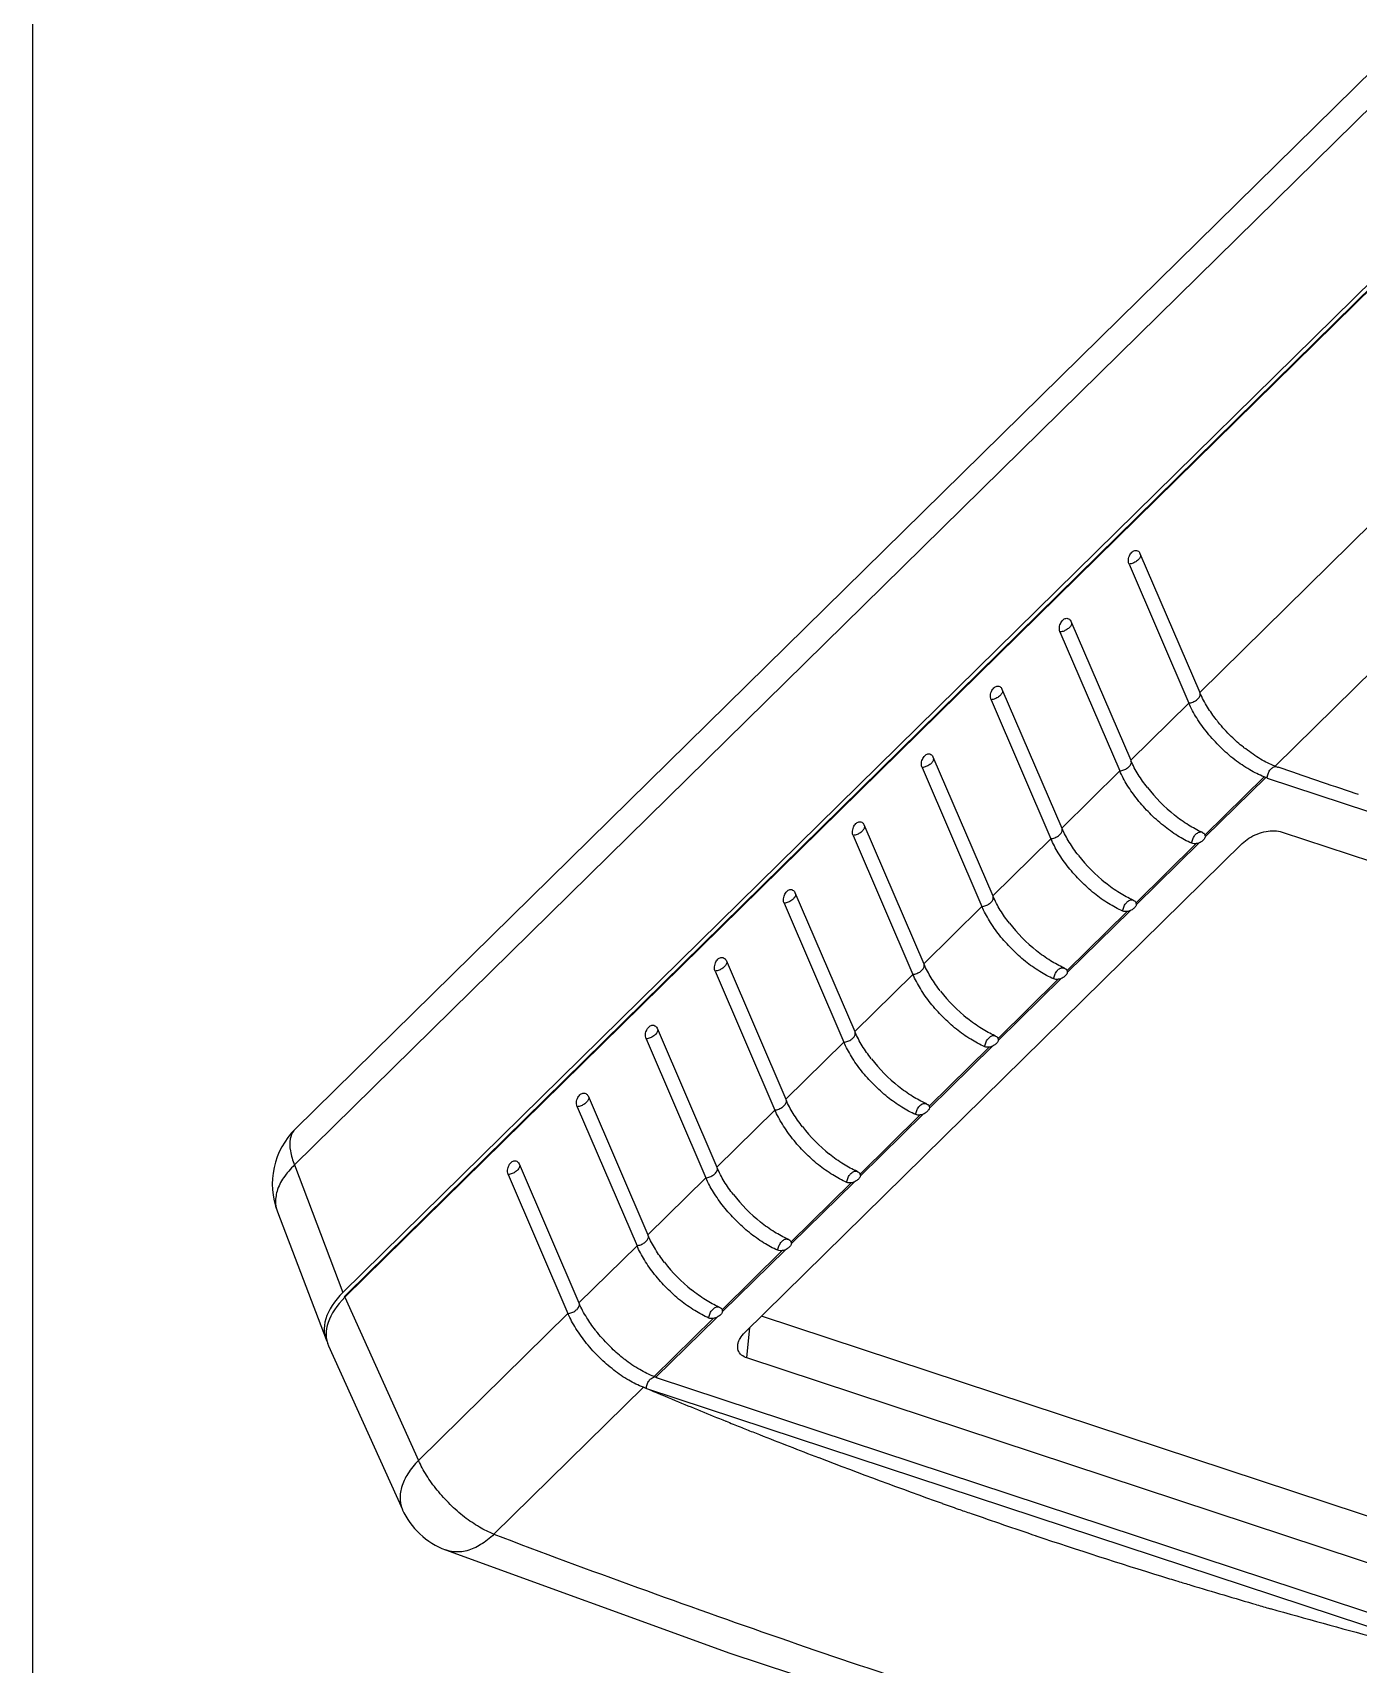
# Model space of a CAD drawing. Header units: millimetres. Extents: x 1786 to 2940, y -3417 to -1928.
# Drawn here: x 1818.2 to 1920.8, y -3293.1 to -3166.8 of the extents above; entities that cross this region are included whole.
import ezdxf

# ---------------------------------------------------------------- set-up
doc = ezdxf.new("R2010")
doc.units = ezdxf.units.MM

# ---------------------------------------------------------------- blocks, each defined once
blk = doc.blocks.new('*u5')
at = {"color": 7, "linetype": 'Continuous'}
for p, q in [((74.31, 53.55, 0), (9.62, 74.9, 0)), ((73.47, 52.72, 0), (8.78, 74.07, 0)), ((9.91, 69.88, 0), (66.53, 51.19, 0)), ((9.58, 66.38, 0), (65.4, 47.95, 0)), ((89.85, 66.05, 0), (89.85, 66.05, 0)), ((74.55, 53.46, 0), (86.11, 64.83, 0)), ((98.91, 50.25, 0), (93.19, 62.91, 0)), ((80.38, 47.75, 0), (91.94, 59.12, 0)), ((97.64, 46.48, 0), (91.94, 59.12, 0)), ((65.96, 56.96, 0), (65.55, 57.12, 0)), ((67.06, 56.52, 0), (66.94, 56.57, 0)), ((68.9, 48.07, 0), (73.59, 52.68, 0)), ((69.14, 48.13, 0), (73.71, 52.63, 0)), ((66.53, 51.19, 0), (66.3, 48.84, 0)), ((102.87, 39.87, 0), (99.1, 49.75, 0)), ((66.69, 49.22, 0), (28.22, 11.38, 0)), ((63.56, 42.82, 0), (68.44, 47.61, 0)), ((63.8, 42.88, 0), (68.45, 47.46, 0)), ((68.64, 47.27, 0), (68.57, 47.31, 0)), ((75.04, 42.5, 0), (79.54, 46.92, 0)), ((84.17, 36.16, 0), (79.54, 46.92, 0)), ((85.01, 36.99, 0), (80.38, 47.75, 0)), ((-21.7, -70.98, 0), (97.46, 46.22, 0)), ((97.64, 46.48, 0), (-21.52, -70.72, 0)), ((97.79, 46.11, 0), (-21.37, -71.08, 0)), ((97.44, 46.28, 0), (97.46, 46.22, 0)), ((101.54, 36.25, 0), (97.79, 46.11, 0)), ((58.23, 37.57, 0), (63.1, 42.36, 0)), ((58.46, 37.63, 0), (63.11, 42.21, 0)), ((63.3, 42.02, 0), (63.23, 42.06, 0)), ((79.67, 31.74, 0), (75.04, 42.5, 0)), ((69.71, 37.25, 0), (74.2, 41.67, 0)), ((78.83, 30.91, 0), (74.2, 41.67, 0)), ((52.89, 32.32, 0), (57.76, 37.11, 0)), ((53.12, 32.38, 0), (57.77, 36.96, 0)), ((57.97, 36.77, 0), (57.89, 36.81, 0)), ((74.33, 26.49, 0), (69.71, 37.25, 0)), ((101.54, 36.25, 0), (-17.35, -80.68, 0)), ((64.37, 32, 0), (68.86, 36.42, 0)), ((73.49, 25.66, 0), (68.86, 36.42, 0)), ((84.21, 36.09, 0), (84.17, 36.16, 0)), ((101.47, 33.45, 0), (-17.42, -83.48, 0)), ((47.55, 27.07, 0), (52.42, 31.86, 0)), ((47.79, 27.13, 0), (52.43, 31.71, 0)), ((69, 21.24, 0), (64.37, 32, 0)), ((52.63, 31.52, 0), (52.55, 31.56, 0)), ((59.03, 26.75, 0), (63.53, 31.17, 0)), ((68.15, 20.41, 0), (63.53, 31.17, 0)), ((78.87, 30.84, 0), (78.83, 30.91, 0)), ((25.13, 10.48, 0), (-31.48, 29.17, 0)), ((26.27, 6.3, 0), (-38.42, 27.65, 0)), ((42.21, 21.82, 0), (47.09, 26.61, 0)), ((63.66, 15.99, 0), (59.03, 26.75, 0)), ((42.45, 21.88, 0), (47.1, 26.45, 0)), ((47.29, 26.27, 0), (47.22, 26.31, 0)), ((53.69, 21.5, 0), (58.19, 25.92, 0)), ((62.82, 15.16, 0), (58.19, 25.92, 0)), ((73.53, 25.59, 0), (73.49, 25.66, 0)), ((58.32, 10.74, 0), (53.69, 21.5, 0)), ((36.87, 16.57, 0), (41.75, 21.36, 0)), ((37.11, 16.63, 0), (41.76, 21.2, 0)), ((41.95, 21.02, 0), (41.88, 21.06, 0)), ((48.35, 16.25, 0), (52.85, 20.67, 0)), ((57.48, 9.91, 0), (52.85, 20.67, 0)), ((68.19, 20.34, 0), (68.15, 20.41, 0)), ((31.53, 11.32, 0), (36.41, 16.11, 0)), ((31.77, 11.38, 0), (36.42, 15.95, 0)), ((36.61, 15.77, 0), (36.54, 15.81, 0)), ((43.01, 11, 0), (47.51, 15.42, 0)), ((52.14, 4.66, 0), (47.51, 15.42, 0)), ((52.98, 5.49, 0), (48.35, 16.25, 0)), ((62.86, 15.09, 0), (62.82, 15.16, 0)), ((26.39, 6.26, 0), (31.07, 10.86, 0)), ((26.51, 6.21, 0), (31.08, 10.7, 0)), ((31.28, 10.52, 0), (31.2, 10.56, 0)), ((37.68, 5.75, 0), (42.17, 10.17, 0)), ((46.8, -0.59, 0), (42.17, 10.17, 0)), ((47.64, 0.24, 0), (43.01, 11, 0)), ((57.52, 9.84, 0), (57.48, 9.91, 0)), ((19.22, 7.58, 0), (19.47, 7.5, 0)), ((-32.71, -52.04, 0), (25.67, 5.38, 0)), ((25.54, 5.43, 0), (25.48, 5.45, 0)), ((42.31, -5.01, 0), (37.68, 5.75, 0)), ((32.34, 0.5, 0), (36.83, 4.92, 0)), ((41.46, -5.84, 0), (36.83, 4.92, 0)), ((52.18, 4.59, 0), (52.14, 4.66, 0)), ((36.97, -10.26, 0), (32.34, 0.5, 0)), ((-26.88, -57.75, 0), (31.5, -0.33, 0)), ((36.12, -11.09, 0), (31.5, -0.33, 0)), ((46.84, -0.66, 0), (46.8, -0.59, 0)), ((41.5, -5.91, 0), (41.46, -5.84, 0)), ((36.17, -11.16, 0), (36.12, -11.09, 0))]:
    blk.add_line(p, q, dxfattribs=at)
at = {"color": 7, "linetype": 'Continuous', "elevation": 0}
blk.add_lwpolyline([(89.85, 66.05), (67.86, 74.04), (45.95, 81.27), (24.65, 87.57)], dxfattribs=at)
at = {"color": 7, "linetype": 'Continuous'}
for centre, radius, start, end in [((-85.16, -318.78, 0), 404.93, 74.0617, 76.4628), ((-86.03, -321.89, 0), 408.17, 73.9097, 74.0647), ((-86.38, -323.1, 0), 409.42, 73.1656, 73.9093), ((-86.73, -324.25, 0), 410.62, 73.0186, 73.1657), ((-86.92, -324.89, 0), 411.29, 72.8343, 73.0186), ((-87.89, -327.99, 0), 414.54, 71.4239, 72.8327), ((87.73, 60.44, 0), 6, 24.3019, 69.245), ((-89.28, -332.14, 0), 418.91, 70.6975, 71.425), ((-89.87, -333.83, 0), 420.71, 70.5543, 70.6979), ((-90.09, -334.46, 0), 421.38, 70.3745, 70.5543), ((-92.04, -339.9, 0), 427.15, 69.0077, 70.3733), ((-98.02, -355.66, 0), 444.01, 68.3824, 69.0151), ((-100.56, -362.07, 0), 450.91, 68.1942, 68.3281), ((-101.51, -364.45, 0), 453.47, 68.0292, 68.1769), ((-103.62, -369.68, 0), 459.11, 67.4984, 68.0284), ((-106.33, -376.22, 0), 466.19, 67.2021, 67.4989), ((77.66, 61.62, 0), 8.73, 248.2769, 249.1601), ((70.98, 45.17, 0), 7.94, 71.2751, 71.7319), ((70.97, 45.16, 0), 7.96, 70.8203, 71.2746), ((70.66, 44.62, 0), 8.57, 69.1674, 70.0564), ((68.7, 47.55, 0), 0.268, 188.1046, 200.2998), ((65.82, 40.75, 0), 7.11, 66.1865, 66.5955), ((72.76, 44.01, 0), 7.38, 23.2789, 23.6366), ((62.65, 35.78, 0), 13.02, 37.9406, 51.1204), ((92.98, 50.79, 0), 6.4, 314.5014, 317.335), ((63.36, 42.3, 0), 0.268, 188.1046, 200.2998), ((60.48, 35.5, 0), 7.11, 66.1865, 66.5955), ((67.43, 38.76, 0), 7.37, 23.2789, 23.6373), ((57.31, 30.53, 0), 13.02, 37.9406, 51.1204), ((97.26, 37.73, 0), 6, 314.524, 20.8629), ((58.02, 37.05, 0), 0.268, 188.1046, 200.2998), ((55.14, 30.25, 0), 7.11, 66.1865, 66.5955), ((51.97, 25.28, 0), 13.02, 37.9406, 51.1204), ((62.1, 33.51, 0), 7.37, 23.2789, 23.6373), ((52.68, 31.8, 0), 0.268, 188.1046, 200.2998), ((49.8, 25, 0), 7.11, 66.1865, 66.5955), ((56.76, 28.26, 0), 7.37, 23.2789, 23.6373), ((46.64, 20.03, 0), 13.02, 37.9406, 51.1204), ((47.35, 26.55, 0), 0.268, 188.1046, 200.2998), ((44.47, 19.75, 0), 7.11, 66.1865, 66.5955), ((51.42, 23.01, 0), 7.37, 23.2789, 23.6373), ((41.3, 14.78, 0), 13.02, 37.9406, 51.1204), ((42.01, 21.3, 0), 0.268, 188.1046, 200.2998), ((39.13, 14.5, 0), 7.11, 66.1865, 66.5955), ((46.08, 17.76, 0), 7.37, 23.2789, 23.6373), ((35.96, 9.53, 0), 13.02, 37.9406, 51.1204), ((36.67, 16.05, 0), 0.268, 188.1046, 200.2998), ((33.79, 9.25, 0), 7.11, 66.1865, 66.5955), ((40.74, 12.51, 0), 7.37, 23.2789, 23.6373), ((30.62, 4.28, 0), 13.02, 37.9406, 51.1204), ((31.33, 10.8, 0), 0.268, 188.1046, 200.2998), ((28.45, 4, 0), 7.11, 66.1865, 66.5955), ((35.41, 7.26, 0), 7.37, 23.2789, 23.6373), ((25.28, -0.97, 0), 13.02, 37.9406, 51.1204), ((22.56, -2.78, 0), 8.73, 69.1716, 70.0608), ((28.82, 14.02, 0), 8.14, 251.7351, 252.6326), ((29.56, 14.21, 0), 8.56, 248.281, 249.1643), ((30.07, 2.01, 0), 7.37, 23.2789, 23.6373), ((24.72, -3.25, 0), 7.38, 23.2789, 23.6366)]:
    blk.add_arc(centre, radius, start, end, dxfattribs=at)
for centre, end_param in [((93.39, 47.89, 0), 6.3012), ((93.54, 47.51, 0), 6.358855)]:
    blk.add_ellipse(centre, major_axis=(5.54, 2.3), ratio=0.590017, start_param=5.311465, end_param=end_param, dxfattribs=at)
for points, start_tangent, end_tangent in [([(86.11, 64.83, 0), (75, 68.95, 0), (63.99, 72.86, 0), (53.08, 76.55, 0), (42.27, 80.03, 0), (31.55, 83.29, 0), (20.94, 86.34, 0)], (-0.93497, 0.354728), (-0.963415, 0.268016)), ([(86.11, 64.83, 0), (87.14, 65.64, 0), (88.2, 66.11, 0), (89.24, 66.19, 0), (89.85, 66.05, 0)], (0.70258, 0.711604), (0.935872, -0.35234)), ([(86.11, 64.83, 0), (87.23, 64.28, 0), (88.39, 63.5, 0), (89.5, 62.52, 0), (90.5, 61.42, 0), (91.33, 60.26, 0), (91.94, 59.12, 0)], (0.934604, -0.355689), (0.395202, -0.918594)), ([(91.94, 59.12, 0), (92.77, 60.15, 0), (93.26, 61.21, 0), (93.37, 62.21, 0), (93.19, 62.91, 0)], (0.702492, 0.711692), (-0.408372, 0.912816)), ([(74.31, 53.55, 0), (74.25, 53.23, 0), (74.11, 52.95, 0), (73.9, 52.75, 0), (73.68, 52.66, 0)], (-0.017832, -0.999841), (-0.998554, -0.053753)), ([(74.31, 53.56, 0), (74.37, 53.53, 0), (74.43, 53.51, 0)], (0.923472, -0.383667), (0.928905, -0.370318)), ([(74.55, 53.46, 0), (75.68, 52.92, 0), (76.83, 52.13, 0), (77.94, 51.16, 0), (78.94, 50.06, 0), (79.77, 48.9, 0), (80.38, 47.75, 0)], (0.934604, -0.355689), (0.395202, -0.918594)), ([(73.71, 52.63, 0), (74.83, 52.09, 0), (75.99, 51.31, 0), (76.16, 51.17, 0)], (0.934604, -0.355689), (0.779488, -0.626417)), ([(66.53, 51.19, 0), (66.96, 50.96, 0), (67.2, 50.6, 0), (67.24, 50.17, 0), (67.18, 49.93, 0)], (0.949599, -0.313467), (-0.350727, -0.936478)), ([(76.16, 51.17, 0), (77.1, 50.33, 0), (78.1, 49.23, 0), (78.26, 49.03, 0)], (0.779488, -0.626417), (0.613514, -0.789684)), ([(67.18, 49.93, 0), (67.07, 49.69, 0), (66.69, 49.22, 0)], (-0.350727, -0.936478), (-0.712957, -0.701208)), ([(68.44, 47.61, 0), (68.48, 47.72, 0), (68.55, 47.82, 0), (68.64, 47.91, 0), (68.76, 47.99, 0), (68.9, 48.07, 0)], (0.238418, 0.971163), (0.91469, 0.404157)), ([(68.9, 48.07, 0), (69.02, 48.11, 0), (69.14, 48.13, 0)], (0.927551, 0.373696), (0.989479, 0.144678)), ([(69.48, 48.1, 0), (69.41, 47.79, 0), (69.25, 47.51, 0), (69.05, 47.31, 0)], (-0.105618, -0.994407), (-0.823412, -0.567443)), ([(69.14, 48.13, 0), (69.31, 48.14, 0), (69.48, 48.1, 0)], (0.989479, 0.144678), (0.917726, -0.397213)), ([(69.48, 48.1, 0), (70.57, 47.52, 0), (71.68, 46.74, 0), (72.73, 45.78, 0), (73.68, 44.72, 0), (74.47, 43.6, 0), (75.04, 42.5, 0)], (0.917726, -0.397213), (0.395202, -0.918594)), ([(78.26, 49.03, 0), (78.93, 48.07, 0), (79.52, 46.96, 0)], (0.613514, -0.789684), (0.400929, -0.916109)), ([(68.43, 47.51, 0), (68.43, 47.56, 0), (68.44, 47.61, 0)], (-0.141619, 0.989921), (0.200291, 0.979736)), ([(68.48, 47.39, 0), (68.45, 47.46, 0)], (-0.598603, 0.801046), (-0.3479, 0.937532)), ([(68.57, 47.31, 0), (68.55, 47.33, 0), (68.48, 47.39, 0)], (-0.831617, 0.555349), (-0.598603, 0.801046)), ([(69.05, 47.31, 0), (68.83, 47.23, 0), (68.69, 47.25, 0)], (-0.823412, -0.567443), (-0.923725, 0.383057)), ([(68.69, 47.25, 0), (69.73, 46.69, 0), (70.82, 45.92, 0)], (0.914868, -0.403753), (0.779341, -0.6266)), ([(79.59, 47.32, 0), (79.5, 47.11, 0), (79.52, 46.96, 0)], (-0.584971, -0.811055), (0.379239, -0.925299)), ([(80.38, 47.75, 0), (80.08, 47.68, 0), (79.79, 47.52, 0), (79.59, 47.32, 0)], (-0.994532, -0.104433), (-0.584971, -0.811055)), ([(72.92, 43.79, 0), (73.62, 42.78, 0), (74.18, 41.71, 0)], (0.613773, -0.789483), (0.40094, -0.916104)), ([(63.1, 42.26, 0), (63.09, 42.31, 0), (63.1, 42.36, 0)], (-0.141619, 0.989921), (0.200291, 0.979736)), ([(63.1, 42.36, 0), (63.14, 42.47, 0), (63.21, 42.57, 0), (63.31, 42.66, 0), (63.42, 42.74, 0), (63.56, 42.82, 0)], (0.238418, 0.971163), (0.91469, 0.404157)), ([(63.15, 42.14, 0), (63.11, 42.21, 0)], (-0.598603, 0.801046), (-0.3479, 0.937532)), ([(63.23, 42.06, 0), (63.21, 42.08, 0), (63.15, 42.14, 0)], (-0.831617, 0.555349), (-0.598603, 0.801046)), ([(63.71, 42.06, 0), (63.49, 41.98, 0), (63.35, 42, 0)], (-0.823412, -0.567443), (-0.923725, 0.383057)), ([(63.35, 42, 0), (64.39, 41.44, 0), (65.49, 40.67, 0)], (0.914868, -0.403753), (0.779341, -0.6266)), ([(63.56, 42.82, 0), (63.68, 42.86, 0), (63.8, 42.88, 0)], (0.927551, 0.373696), (0.989479, 0.144678)), ([(64.15, 42.85, 0), (64.07, 42.54, 0), (63.91, 42.26, 0), (63.71, 42.06, 0)], (-0.105618, -0.994407), (-0.823412, -0.567443)), ([(63.8, 42.88, 0), (63.97, 42.89, 0), (64.15, 42.85, 0)], (0.989479, 0.144678), (0.917726, -0.397213)), ([(64.15, 42.85, 0), (65.24, 42.27, 0), (66.34, 41.49, 0), (67.4, 40.53, 0), (68.34, 39.47, 0), (69.13, 38.35, 0), (69.71, 37.25, 0)], (0.917726, -0.397213), (0.395202, -0.918594)), ([(74.25, 42.07, 0), (74.16, 41.86, 0), (74.18, 41.71, 0)], (-0.584971, -0.811055), (0.379239, -0.925299)), ([(75.04, 42.5, 0), (74.74, 42.42, 0), (74.46, 42.27, 0), (74.25, 42.07, 0)], (-0.994532, -0.104433), (-0.584971, -0.811055)), ([(101.54, 36.25, 0), (102.39, 37.24, 0), (102.89, 38.28, 0), (103, 39.27, 0), (102.87, 39.87, 0)], (0.723072, 0.690772), (-0.35383, 0.93531)), ([(67.58, 38.54, 0), (68.29, 37.53, 0), (68.84, 36.46, 0)], (0.613773, -0.789483), (0.40094, -0.916104)), ([(57.76, 37.01, 0), (57.76, 37.06, 0), (57.76, 37.11, 0)], (-0.141619, 0.989921), (0.200291, 0.979736)), ([(57.76, 37.11, 0), (57.81, 37.22, 0), (57.88, 37.32, 0), (57.97, 37.41, 0), (58.08, 37.49, 0), (58.23, 37.57, 0)], (0.238418, 0.971163), (0.91469, 0.404157)), ([(57.81, 36.89, 0), (57.77, 36.96, 0)], (-0.598603, 0.801046), (-0.3479, 0.937532)), ([(57.89, 36.81, 0), (57.87, 36.83, 0), (57.81, 36.89, 0)], (-0.831617, 0.555349), (-0.598603, 0.801046)), ([(58.37, 36.81, 0), (58.15, 36.73, 0), (58.01, 36.75, 0)], (-0.823412, -0.567443), (-0.923725, 0.383057)), ([(58.01, 36.75, 0), (59.06, 36.19, 0), (60.15, 35.42, 0)], (0.914868, -0.403753), (0.779341, -0.6266)), ([(58.23, 37.57, 0), (58.34, 37.61, 0), (58.46, 37.63, 0)], (0.927551, 0.373696), (0.989479, 0.144678)), ([(58.81, 37.6, 0), (58.73, 37.29, 0), (58.58, 37.01, 0), (58.37, 36.81, 0)], (-0.105618, -0.994407), (-0.823412, -0.567443)), ([(58.46, 37.63, 0), (58.63, 37.64, 0), (58.81, 37.6, 0)], (0.989479, 0.144678), (0.917726, -0.397213)), ([(58.81, 37.6, 0), (59.9, 37.02, 0), (61, 36.24, 0), (62.06, 35.28, 0), (63, 34.22, 0), (63.79, 33.1, 0), (64.37, 32, 0)], (0.917726, -0.397213), (0.395202, -0.918594)), ([(68.91, 36.82, 0), (68.82, 36.61, 0), (68.84, 36.46, 0)], (-0.584971, -0.811055), (0.379239, -0.925299)), ([(69.71, 37.25, 0), (69.4, 37.17, 0), (69.12, 37.02, 0), (68.91, 36.82, 0)], (-0.994532, -0.104433), (-0.584971, -0.811055)), ([(85.01, 36.99, 0), (85.06, 36.77, 0), (85.04, 36.55, 0), (84.98, 36.36, 0), (84.9, 36.2, 0), (84.8, 36.08, 0), (84.69, 35.99, 0), (84.56, 35.94, 0), (84.42, 35.94, 0), (84.28, 36.01, 0), (84.21, 36.09, 0)], (0.395202, -0.918594), (-0.545572, 0.838064)), ([(84.22, 36.56, 0), (84.42, 36.76, 0), (84.7, 36.92, 0), (85.01, 36.99, 0)], (0.584971, 0.811055), (0.994532, 0.104433)), ([(84.13, 36.35, 0), (84.22, 36.56, 0)], (0.104668, 0.994507), (0.584971, 0.811055)), ([(101.59, 33.58, 0), (101.87, 34.24, 0), (101.86, 35.16, 0), (101.54, 36.25, 0)], (0.612233, 0.790678), (-0.372694, 0.927954)), ([(62.24, 33.29, 0), (62.95, 32.27, 0), (63.51, 31.21, 0)], (0.613773, -0.789483), (0.40094, -0.916104)), ([(101.47, 33.45, 0), (101.57, 33.56, 0), (101.59, 33.58, 0)], (0.719608, 0.694381), (0.612233, 0.790678)), ([(52.42, 31.86, 0), (52.47, 31.97, 0), (52.54, 32.07, 0), (52.63, 32.16, 0), (52.74, 32.24, 0), (52.89, 32.32, 0)], (0.238418, 0.971163), (0.91469, 0.404157)), ([(52.42, 31.76, 0), (52.42, 31.81, 0), (52.42, 31.86, 0)], (-0.141619, 0.989921), (0.200291, 0.979736)), ([(52.47, 31.64, 0), (52.43, 31.71, 0)], (-0.598603, 0.801046), (-0.3479, 0.937532)), ([(52.55, 31.56, 0), (52.53, 31.57, 0), (52.47, 31.64, 0)], (-0.831617, 0.555349), (-0.598603, 0.801046)), ([(52.89, 32.32, 0), (53, 32.36, 0), (53.12, 32.38, 0)], (0.927551, 0.373696), (0.989479, 0.144678)), ([(53.47, 32.35, 0), (53.39, 32.04, 0), (53.24, 31.76, 0), (53.03, 31.56, 0)], (-0.105618, -0.994407), (-0.823412, -0.567443)), ([(53.12, 32.38, 0), (53.3, 32.39, 0), (53.47, 32.35, 0)], (0.989479, 0.144678), (0.917726, -0.397213)), ([(53.47, 32.35, 0), (54.56, 31.77, 0), (55.66, 30.99, 0), (56.72, 30.03, 0), (57.67, 28.97, 0), (58.45, 27.85, 0), (59.03, 26.75, 0)], (0.917726, -0.397213), (0.395202, -0.918594)), ([(64.37, 32, 0), (64.06, 31.92, 0), (63.78, 31.77, 0), (63.58, 31.57, 0)], (-0.994532, -0.104433), (-0.584971, -0.811055)), ([(79.67, 31.74, 0), (79.72, 31.52, 0), (79.71, 31.3, 0), (79.65, 31.11, 0), (79.56, 30.95, 0), (79.46, 30.83, 0), (79.35, 30.74, 0), (79.22, 30.69, 0), (79.08, 30.69, 0), (78.94, 30.76, 0), (78.87, 30.84, 0)], (0.395202, -0.918594), (-0.54557, 0.838065)), ([(78.88, 31.31, 0), (79.08, 31.51, 0), (79.37, 31.67, 0), (79.67, 31.74, 0)], (0.584971, 0.811055), (0.994532, 0.104433)), ([(53.03, 31.56, 0), (52.82, 31.48, 0), (52.67, 31.5, 0)], (-0.823412, -0.567443), (-0.923725, 0.383057)), ([(52.67, 31.5, 0), (53.72, 30.94, 0), (54.81, 30.17, 0)], (0.914868, -0.403753), (0.779341, -0.6266)), ([(63.58, 31.57, 0), (63.48, 31.36, 0), (63.5, 31.21, 0)], (-0.584971, -0.811055), (0.379239, -0.925299)), ([(78.79, 31.1, 0), (78.88, 31.31, 0)], (0.104668, 0.994507), (0.584971, 0.811055)), ([(56.91, 28.03, 0), (57.61, 27.02, 0), (58.17, 25.96, 0)], (0.613773, -0.789483), (0.40094, -0.916104)), ([(47.08, 26.51, 0), (47.08, 26.56, 0), (47.09, 26.61, 0)], (-0.141619, 0.989921), (0.200291, 0.979736)), ([(47.09, 26.61, 0), (47.13, 26.72, 0), (47.2, 26.82, 0), (47.29, 26.91, 0), (47.41, 26.99, 0), (47.55, 27.07, 0)], (0.238418, 0.971163), (0.91469, 0.404157)), ([(47.55, 27.07, 0), (47.66, 27.11, 0), (47.79, 27.13, 0)], (0.927551, 0.373696), (0.989479, 0.144678)), ([(48.13, 27.1, 0), (48.06, 26.79, 0), (47.9, 26.51, 0), (47.69, 26.31, 0)], (-0.105618, -0.994407), (-0.823412, -0.567443)), ([(47.79, 27.13, 0), (47.96, 27.14, 0), (48.13, 27.1, 0)], (0.989479, 0.144678), (0.917726, -0.397213)), ([(48.13, 27.1, 0), (49.22, 26.52, 0), (50.33, 25.74, 0), (51.38, 24.78, 0), (52.33, 23.72, 0), (53.11, 22.6, 0), (53.69, 21.5, 0)], (0.917726, -0.397213), (0.395202, -0.918594)), ([(59.03, 26.75, 0), (58.72, 26.67, 0), (58.44, 26.52, 0), (58.24, 26.32, 0)], (-0.994532, -0.104433), (-0.584971, -0.811055)), ([(47.13, 26.39, 0), (47.1, 26.45, 0)], (-0.598603, 0.801046), (-0.3479, 0.937532)), ([(47.22, 26.31, 0), (47.2, 26.32, 0), (47.13, 26.39, 0)], (-0.831617, 0.555349), (-0.598603, 0.801046)), ([(47.69, 26.31, 0), (47.48, 26.23, 0), (47.33, 26.25, 0)], (-0.823412, -0.567443), (-0.923725, 0.383057)), ([(47.34, 26.25, 0), (48.38, 25.69, 0), (49.47, 24.92, 0)], (0.914868, -0.403753), (0.779341, -0.6266)), ([(58.24, 26.32, 0), (58.15, 26.11, 0), (58.17, 25.96, 0)], (-0.584971, -0.811055), (0.379239, -0.925299)), ([(73.45, 25.85, 0), (73.54, 26.06, 0)], (0.104668, 0.994507), (0.584971, 0.811055)), ([(74.33, 26.49, 0), (74.38, 26.27, 0), (74.37, 26.05, 0), (74.31, 25.86, 0), (74.22, 25.7, 0), (74.13, 25.58, 0), (74.01, 25.49, 0), (73.89, 25.44, 0), (73.74, 25.44, 0), (73.61, 25.51, 0), (73.53, 25.59, 0)], (0.395202, -0.918594), (-0.54557, 0.838065)), ([(73.54, 26.06, 0), (73.75, 26.26, 0), (74.03, 26.42, 0), (74.33, 26.49, 0)], (0.584971, 0.811055), (0.994532, 0.104433)), ([(51.57, 22.78, 0), (52.27, 21.77, 0), (52.83, 20.71, 0)], (0.613773, -0.789483), (0.40094, -0.916104)), ([(41.75, 21.36, 0), (41.79, 21.47, 0), (41.86, 21.57, 0), (41.95, 21.66, 0), (42.07, 21.74, 0), (42.21, 21.82, 0)], (0.238418, 0.971163), (0.91469, 0.404157)), ([(42.21, 21.82, 0), (42.32, 21.86, 0), (42.45, 21.88, 0)], (0.927551, 0.373696), (0.989479, 0.144678)), ([(42.79, 21.85, 0), (42.72, 21.54, 0), (42.56, 21.26, 0), (42.36, 21.06, 0)], (-0.105618, -0.994407), (-0.823412, -0.567443)), ([(42.45, 21.88, 0), (42.62, 21.89, 0), (42.79, 21.85, 0)], (0.989479, 0.144678), (0.917726, -0.397213)), ([(42.79, 21.85, 0), (43.88, 21.27, 0), (44.99, 20.49, 0), (46.04, 19.53, 0), (46.99, 18.47, 0), (47.77, 17.35, 0), (48.35, 16.25, 0)], (0.917726, -0.397213), (0.395202, -0.918594)), ([(53.69, 21.5, 0), (53.39, 21.42, 0), (53.1, 21.27, 0), (52.9, 21.07, 0)], (-0.994532, -0.104433), (-0.584971, -0.811055)), ([(41.74, 21.26, 0), (41.74, 21.31, 0), (41.75, 21.36, 0)], (-0.141619, 0.989921), (0.200291, 0.979736)), ([(41.79, 21.14, 0), (41.76, 21.2, 0)], (-0.598603, 0.801046), (-0.3479, 0.937532)), ([(41.88, 21.06, 0), (41.86, 21.07, 0), (41.79, 21.14, 0)], (-0.831617, 0.555349), (-0.598603, 0.801046)), ([(42.36, 21.06, 0), (42.14, 20.98, 0), (42, 21, 0)], (-0.823412, -0.567443), (-0.923725, 0.383057)), ([(42, 21, 0), (43.04, 20.44, 0), (44.13, 19.67, 0)], (0.914868, -0.403753), (0.779341, -0.6266)), ([(52.9, 21.07, 0), (52.81, 20.86, 0), (52.83, 20.71, 0)], (-0.584971, -0.811055), (0.379239, -0.925299)), ([(68.11, 20.6, 0), (68.2, 20.81, 0)], (0.104668, 0.994507), (0.584971, 0.811055)), ([(69, 21.24, 0), (69.05, 21.02, 0), (69.03, 20.8, 0), (68.97, 20.61, 0), (68.89, 20.45, 0), (68.79, 20.33, 0), (68.67, 20.24, 0), (68.55, 20.19, 0), (68.41, 20.19, 0), (68.27, 20.26, 0), (68.19, 20.34, 0)], (0.395202, -0.918594), (-0.54557, 0.838065)), ([(68.2, 20.81, 0), (68.41, 21.01, 0), (68.69, 21.17, 0), (69, 21.24, 0)], (0.584971, 0.811055), (0.994532, 0.104433)), ([(36.41, 16.11, 0), (36.45, 16.22, 0), (36.52, 16.32, 0), (36.61, 16.41, 0), (36.73, 16.49, 0), (36.87, 16.57, 0)], (0.238418, 0.971163), (0.91469, 0.404157)), ([(36.87, 16.57, 0), (36.99, 16.61, 0), (37.11, 16.63, 0)], (0.927551, 0.373696), (0.989479, 0.144678)), ([(37.46, 16.6, 0), (37.38, 16.29, 0), (37.22, 16.01, 0), (37.02, 15.81, 0)], (-0.105618, -0.994407), (-0.823412, -0.567443)), ([(37.11, 16.63, 0), (37.28, 16.64, 0), (37.46, 16.6, 0)], (0.989479, 0.144678), (0.917726, -0.397213)), ([(37.46, 16.6, 0), (38.55, 16.02, 0), (39.65, 15.24, 0), (40.7, 14.28, 0), (41.65, 13.22, 0), (42.44, 12.1, 0), (43.01, 11, 0)], (0.917726, -0.397213), (0.395202, -0.918594)), ([(46.23, 17.53, 0), (46.93, 16.52, 0), (47.49, 15.46, 0)], (0.613773, -0.789483), (0.40094, -0.916104)), ([(36.41, 16.01, 0), (36.4, 16.06, 0), (36.41, 16.11, 0)], (-0.141619, 0.989921), (0.200291, 0.979736)), ([(36.46, 15.89, 0), (36.42, 15.95, 0)], (-0.598603, 0.801046), (-0.3479, 0.937532)), ([(36.54, 15.81, 0), (36.52, 15.82, 0), (36.46, 15.89, 0)], (-0.831617, 0.555349), (-0.598603, 0.801046)), ([(37.02, 15.81, 0), (36.8, 15.72, 0), (36.66, 15.75, 0)], (-0.823412, -0.567443), (-0.923725, 0.383057)), ([(36.66, 15.75, 0), (37.7, 15.19, 0), (38.8, 14.42, 0)], (0.914868, -0.403753), (0.779341, -0.6266)), ([(47.56, 15.82, 0), (47.47, 15.61, 0), (47.49, 15.46, 0)], (-0.584971, -0.811055), (0.379239, -0.925299)), ([(48.35, 16.25, 0), (48.05, 16.17, 0), (47.77, 16.02, 0), (47.56, 15.82, 0)], (-0.994532, -0.104433), (-0.584971, -0.811055)), ([(62.77, 15.35, 0), (62.87, 15.56, 0)], (0.104668, 0.994507), (0.584971, 0.811055)), ([(63.66, 15.99, 0), (63.71, 15.77, 0), (63.69, 15.55, 0), (63.63, 15.36, 0), (63.55, 15.2, 0), (63.45, 15.08, 0), (63.34, 14.99, 0), (63.21, 14.94, 0), (63.07, 14.94, 0), (62.93, 15.01, 0), (62.85, 15.09, 0)], (0.395202, -0.918594), (-0.54557, 0.838065)), ([(62.87, 15.56, 0), (63.07, 15.76, 0), (63.35, 15.92, 0), (63.66, 15.99, 0)], (0.584971, 0.811055), (0.994532, 0.104433)), ([(28.22, 11.38, 0), (27.69, 10.96, 0), (27.05, 10.64, 0), (26.37, 10.44, 0), (25.71, 10.39, 0), (25.13, 10.48, 0)], (-0.712957, -0.701208), (-0.949599, 0.313467)), ([(31.53, 11.32, 0), (31.65, 11.36, 0), (31.77, 11.38, 0)], (0.927551, 0.373696), (0.989479, 0.144678)), ([(31.77, 11.38, 0), (31.94, 11.39, 0), (32.12, 11.35, 0)], (0.989479, 0.144678), (0.917726, -0.397213)), ([(40.89, 12.28, 0), (41.59, 11.27, 0), (42.15, 10.21, 0)], (0.613773, -0.789483), (0.40094, -0.916104)), ([(31.07, 10.76, 0), (31.06, 10.81, 0), (31.07, 10.86, 0)], (-0.141619, 0.989921), (0.200291, 0.979736)), ([(31.07, 10.86, 0), (31.12, 10.97, 0), (31.19, 11.07, 0), (31.28, 11.16, 0), (31.39, 11.24, 0), (31.53, 11.32, 0)], (0.238418, 0.971163), (0.91469, 0.404157)), ([(31.12, 10.64, 0), (31.08, 10.7, 0)], (-0.598603, 0.801046), (-0.3479, 0.937532)), ([(31.2, 10.56, 0), (31.18, 10.57, 0), (31.12, 10.64, 0)], (-0.831617, 0.555349), (-0.598603, 0.801046)), ([(31.68, 10.56, 0), (31.46, 10.47, 0), (31.32, 10.5, 0)], (-0.823412, -0.567443), (-0.923725, 0.383057)), ([(31.32, 10.5, 0), (32.36, 9.94, 0), (33.46, 9.17, 0)], (0.914868, -0.403753), (0.779341, -0.6266)), ([(32.12, 11.35, 0), (32.04, 11.04, 0), (31.89, 10.76, 0), (31.68, 10.56, 0)], (-0.105618, -0.994407), (-0.823412, -0.567443)), ([(32.12, 11.35, 0), (33.21, 10.77, 0), (34.31, 9.98, 0), (35.37, 9.03, 0), (36.31, 7.97, 0), (37.1, 6.85, 0), (37.68, 5.75, 0)], (0.917726, -0.397213), (0.395202, -0.918594)), ([(42.22, 10.57, 0), (42.13, 10.36, 0), (42.15, 10.21, 0)], (-0.584971, -0.811055), (0.379239, -0.925299)), ([(43.01, 11, 0), (42.71, 10.92, 0), (42.43, 10.77, 0), (42.22, 10.57, 0)], (-0.994532, -0.104433), (-0.584971, -0.811055)), ([(57.44, 10.1, 0), (57.53, 10.31, 0)], (0.104668, 0.994507), (0.584971, 0.811055)), ([(58.32, 10.74, 0), (58.37, 10.52, 0), (58.35, 10.3, 0), (58.29, 10.11, 0), (58.21, 9.95, 0), (58.11, 9.83, 0), (58, 9.74, 0), (57.87, 9.69, 0), (57.73, 9.69, 0), (57.59, 9.76, 0), (57.52, 9.84, 0)], (0.395202, -0.918594), (-0.54557, 0.838065)), ([(57.53, 10.31, 0), (57.73, 10.51, 0), (58.01, 10.67, 0), (58.32, 10.74, 0)], (0.584971, 0.811055), (0.994532, 0.104433)), ([(19.47, 7.5, 0), (25.42, 5.47, 0)], (0.946674, -0.322192), (0.946096, -0.323886)), ([(35.55, 7.03, 0), (36.26, 6.02, 0), (36.82, 4.96, 0)], (0.613773, -0.789483), (0.40094, -0.916104)), ([(25.48, 5.45, 0), (25.42, 5.47, 0)], (-0.939123, 0.343581), (-0.944828, 0.327567)), ([(26.27, 6.3, 0), (26.21, 5.98, 0), (26.07, 5.7, 0), (25.86, 5.5, 0), (25.63, 5.41, 0)], (-0.023179, -0.999731), (-0.998425, -0.056108)), ([(25.67, 5.38, 0), (26.79, 4.84, 0), (27.94, 4.05, 0), (28.12, 3.92, 0)], (0.934604, -0.355689), (0.779488, -0.626417)), ([(26.51, 6.21, 0), (27.63, 5.66, 0), (28.79, 4.88, 0), (29.9, 3.91, 0), (30.9, 2.81, 0), (31.73, 1.65, 0), (32.34, 0.5, 0)], (0.934604, -0.355689), (0.395202, -0.918594)), ([(36.88, 5.32, 0), (36.79, 5.11, 0), (36.81, 4.96, 0)], (-0.584971, -0.811055), (0.379239, -0.925299)), ([(37.68, 5.75, 0), (37.37, 5.67, 0), (37.09, 5.52, 0), (36.88, 5.32, 0)], (-0.994532, -0.104433), (-0.584971, -0.811055)), ([(52.1, 4.85, 0), (52.19, 5.06, 0)], (0.104668, 0.994507), (0.584971, 0.811055)), ([(52.98, 5.49, 0), (53.03, 5.27, 0), (53.02, 5.05, 0), (52.96, 4.86, 0), (52.87, 4.7, 0), (52.77, 4.58, 0), (52.66, 4.49, 0), (52.53, 4.44, 0), (52.39, 4.44, 0), (52.25, 4.51, 0), (52.18, 4.59, 0)], (0.395202, -0.918594), (-0.54557, 0.838065)), ([(52.19, 5.06, 0), (52.39, 5.26, 0), (52.68, 5.42, 0), (52.98, 5.49, 0)], (0.584971, 0.811055), (0.994532, 0.104433)), ([(28.12, 3.92, 0), (29.06, 3.08, 0), (30.06, 1.98, 0), (30.22, 1.78, 0)], (0.779488, -0.626417), (0.613514, -0.789684)), ([(30.22, 1.78, 0), (30.89, 0.82, 0), (31.48, -0.29, 0)], (0.613514, -0.789684), (0.400929, -0.916109)), ([(31.55, 0.07, 0), (31.46, -0.14, 0), (31.47, -0.29, 0)], (-0.584971, -0.811055), (0.379239, -0.925299)), ([(32.34, 0.5, 0), (32.03, 0.42, 0), (31.75, 0.27, 0), (31.55, 0.07, 0)], (-0.994532, -0.104433), (-0.584971, -0.811055)), ([(47.64, 0.24, 0), (47.69, 0.02, 0), (47.68, -0.2, 0), (47.62, -0.39, 0), (47.53, -0.55, 0), (47.43, -0.67, 0), (47.32, -0.76, 0), (47.19, -0.81, 0), (47.05, -0.81, 0), (46.91, -0.74, 0), (46.84, -0.66, 0)], (0.395202, -0.918594), (-0.54557, 0.838065)), ([(46.85, -0.19, 0), (47.06, 0.01, 0), (47.34, 0.17, 0), (47.64, 0.24, 0)], (0.584971, 0.811055), (0.994532, 0.104433)), ([(46.76, -0.4, 0), (46.85, -0.19, 0)], (0.104668, 0.994507), (0.584971, 0.811055)), ([(42.31, -5.01, 0), (42.35, -5.23, 0), (42.34, -5.45, 0), (42.28, -5.64, 0), (42.2, -5.8, 0), (42.1, -5.92, 0), (41.98, -6.01, 0), (41.86, -6.06, 0), (41.72, -6.06, 0), (41.58, -5.99, 0), (41.5, -5.91, 0)], (0.395202, -0.918594), (-0.54557, 0.838065)), ([(41.51, -5.44, 0), (41.72, -5.24, 0), (42, -5.08, 0), (42.31, -5.01, 0)], (0.584971, 0.811055), (0.994532, 0.104433)), ([(41.42, -5.65, 0), (41.51, -5.44, 0)], (0.104668, 0.994507), (0.584971, 0.811055)), ([(36.08, -10.9, 0), (36.17, -10.69, 0)], (0.104668, 0.994507), (0.584971, 0.811055)), ([(36.97, -10.26, 0), (37.02, -10.48, 0), (37, -10.7, 0), (36.94, -10.89, 0), (36.86, -11.05, 0), (36.76, -11.17, 0), (36.65, -11.26, 0), (36.52, -11.31, 0), (36.38, -11.31, 0), (36.24, -11.25, 0), (36.16, -11.16, 0)], (0.395202, -0.918594), (-0.545572, 0.838064)), ([(36.17, -10.69, 0), (36.38, -10.49, 0), (36.66, -10.33, 0), (36.97, -10.26, 0)], (0.584971, 0.811055), (0.994532, 0.104433))]:
    blk.add_spline(points, degree=3, dxfattribs=dict(at, start_tangent=start_tangent, end_tangent=end_tangent))

msp = doc.modelspace()

# ---------------------------------------------------------------- linework, layer by layer
at = {"layer": 'Defpoints', "color": 2, "elevation": 0}
msp.add_lwpolyline([(2067.79, -3409.72), (1818.19, -3409.72), (1818.19, -3060.63), (2067.79, -3060.63)], close=True, dxfattribs=at)

# ---------------------------------------------------------------- block references
at = {"rotation": 180}
msp.add_blockref('*u5', (1939.99, -3218.17, 0), dxfattribs=at)

doc.saveas('drawing.dxf')
